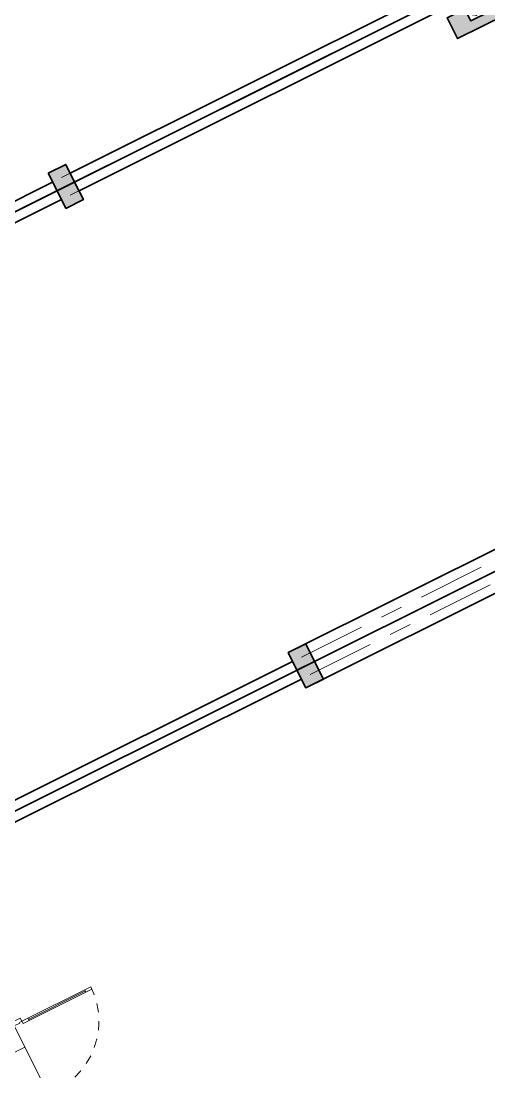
# Model space of a CAD drawing. Header units: millimetres. Extents: x 567980 to 569372, y 2065777 to 2066674.
# Drawn here: x 568802.47 to 568807.71, y 2066361.73 to 2066373.5 of the extents above; entities that cross this region are included whole.
import ezdxf

# ---------------------------------------------------------------- set-up
doc = ezdxf.new("R2010")
doc.units = ezdxf.units.MM
for name, pattern in [('ACAD_ISO03W100', [30, 12, -18]), ('CENTER', [3, 1.5, -0.5, 0.5, -0.5]), ('CENTER2', [1.125, 0.75, -0.125, 0.125, -0.125]), ('CONTINOUS', [0]), ('DIVIDEX22', [1.25, 0.625, -0.25, 0, -0.125, 0, -0.25]), ('HIDDEN2', [0.1875, 0.125, -0.0625]), ('PHANTOM2', [1.25, 0.625, -0.125, 0.125, -0.125, 0.125, -0.125]), ('PHANTOM3', [1.5, 0.625, -0.125, 0.125, -0.125, 0.125, -0.125, 0.125, -0.125])]:
    doc.linetypes.add(name, pattern=pattern)
for name, color, linetype, lineweight in [('A-COT VACH', 2, 'Continuous', 35), ('A-CUA', 25, 'Continuous', 5), ('A-DIM', 251, 'Continuous', 15), ('A-HATCH', 251, 'Continuous', 5), ('A-NET THAY', 125, 'Continuous', 18), ('A-TRUC', 250, 'CENTER', 5), ('A-TUONG', 255, 'Continuous', 35), ('boDnv', 54, 'Continuous', 25), ('N1.1-CN', 4, 'CONTINOUS', 35), ('N1.3-TN', 6, 'CENTER2', 35), ('N1.4-TP', 4, 'PHANTOM2', 35), ('N1.5-TH', 2, 'PHANTOM3', 30), ('N1.6-NM', 3, 'DIVIDEX22', 30), ('N4-OTHER1', 143, 'CONTINOUS', 15)]:
    doc.layers.add(name, color=color, linetype=linetype, lineweight=lineweight)
for name, color, linetype in [('ChiaLo', 128, 'CENTER'), ('LoLK', 6, 'Continuous'), ('M-CD', 40, 'ACAD_ISO03W100'), ('M-Control', 170, 'CENTER2'), ('M-RP', 140, 'Continuous')]:
    doc.layers.add(name, color=color, linetype=linetype)

# ---------------------------------------------------------------- blocks, each defined once
blk = doc.blocks.new('NEN')
at = {"layer": 'ChiaLo', "ltscale": 5}
for points in [[(98.68832851131447, -3.45497444528155), (134.4633032362908, 14.43779458128847)], [(101.3722438652767, -8.821220654062927), (137.147218590253, 9.071548372507095)]]:
    blk.add_lwpolyline(points, dxfattribs=at)
at = {"layer": 'LoLK'}
for points in [[(113.8919005201897, 10.85765627678484), (96.00441315758508, 1.911271763499826), (98.68832851143088, -3.454974445514381), (116.5758158740355, 5.491410068236291)], [(116.5758158739191, 5.491410068003461), (98.68832851143088, -3.45497444528155), (101.3722438653931, -8.821220654062927), (119.2597312283469, 0.1251638596877456)], [(119.2597312283469, 0.1251638596877456), (101.3722438653931, -8.821220653830096), (104.0561592192389, -14.18746686261147), (121.9436465820763, -5.241082349093631)]]:
    blk.add_lwpolyline(points, close=True, dxfattribs=at)
blk = doc.blocks.new('NEN KO1')
at = {"layer": 'LoLK'}
for points in [[(-79.65156448702328, 20.0000000030268), (-79.65156448772177, 2.793967723846436e-09), (-73.65156448772177, 2.561137080192566e-09), (-73.65156448725611, 20.00000000279397)], [(-73.65156448725611, 20.00000000279397), (-73.65156448772177, 2.561137080192566e-09), (-67.65156448748894, 2.328306436538696e-09), (-67.65156448725611, 20.0000000030268)], [(-67.65156448725611, 20.0000000030268), (-67.6515644879546, 2.328306436538696e-09), (-61.6515644879546, 2.095475792884827e-09), (-61.65156448725611, 20.00000000256114)]]:
    blk.add_lwpolyline(points, close=True, dxfattribs=at)
blk = doc.blocks.new('cot 220')
at = {"layer": 'A-COT VACH'}
h = blk.add_hatch(color=256, dxfattribs=at)
h.dxf.hatch_style = 1
h.paths.add_polyline_path([(110.0000037951395, 109.9999999980937), (-109.9999962048605, 109.9999999980937), (-109.9999962048605, -110.0000000019063), (110.0000037951395, -110.0000000019063)])
blk.add_lwpolyline([(-109.9999962048605, -110.0000000019063), (110.0000037951395, -110.0000000019063), (110.0000037951395, 109.9999999980937), (-109.9999962048605, 109.9999999980937)], close=True, dxfattribs=at)
blk = doc.blocks.new('N-ONGDUNG')
at = {"layer": 'N4-OTHER1', "ltscale": 10}
h = blk.add_hatch(dxfattribs=at)
h.set_pattern_fill('ANSI31', color=256, scale=36.00000000004761, angle=-90.00000000000001, style=0)
h.set_pattern_definition([(314.9999999999999, (39548.85017086168, 159241.458453613), (3.181980515343671, 3.181980515343669), [])])
h.paths.add_polyline_path([(7.275957614183426e-12, 45.00000000005821, -0.4142135623730951), (45.00000000006548, 0), (7.275957614183426e-12, -2.91038304567337e-11)])
h.paths.add_polyline_path([(-45.00000000005093, -1.309672370553017e-10, -0.4142135623741864), (7.275957614183426e-12, 45.00000000005821), (7.275957614183426e-12, 0, 1)])
h.paths.add_polyline_path([(7.275957614183426e-12, 0), (45.00000000006548, 0, -1)])
at = {"linetype": 'Continuous', "ltscale": 10}
for p, q in [((63.00000000008731, 0), (-63.00000000007276, 0)), ((7.275957614183426e-12, 63.00000000008731), (4.365574568510056e-11, -63.00000000008731))]:
    blk.add_line(p, q, dxfattribs=at)
blk.add_circle((7.275957614183426e-12, 0), 45.00000000005951, dxfattribs=at)
for centre, start, end in [((-22.5000000000291, 0), 0, 180), ((22.50000000004366, 0), 180, 0)]:
    blk.add_arc(centre, 22.50000000002975, start, end, dxfattribs=at)
blk = doc.blocks.new('$cc')
h = blk.add_hatch()
h.set_pattern_fill('_USER', color=8, scale=0.05, angle=45, style=0, pattern_type=0)
h.set_pattern_definition([(45, (-200956.0241762463, 465343.0443457479), (-0.03535533905932738, 0.03535533905932738), [])])
edge = h.paths.add_edge_path()
edge.add_arc((-0.1875000000291038, -0.25), 0.3125000000174623, -53.130102349887125, 53.130102349887125, ccw=False)
edge.add_arc((-2.91038304567337e-11, 0), 0.5, 89.99999999666488, 270.00000000333506, ccw=False)
edge.add_arc((0.1874999999708962, 0.25), 0.3124999999825377, 126.8698976415752, 233.1301023584249)
at = {"color": 8}
blk.add_lwpolyline([(0, 0, -0.499999999953434), (0, -0.5, -1.000000000058208), (0, 0.5, 0.5000000000465661), (0, 0, 0.3333333332919413), (0, 0, 0.3333333332919413)], format="xyb", dxfattribs=at)
blk.add_circle((0, 0), 0.5)
blk = doc.blocks.new('A$C9810a9bf')
at = {"layer": 'M-RP', "ltscale": 200}
for centre, radius in [((-14.75, 0), 14.75), ((-14.75, 0), 4.75), ((17.95000000000073, 0), 17.95000000000073), ((17.95000000000073, 0), 7.950000000000728)]:
    blk.add_circle(centre, radius, dxfattribs=at)
blk.add_ellipse((3.200000000000728, 0), major_axis=(-32.70000000000073, 0), ratio=0.7561140155418827, dxfattribs=at)
at = {"layer": 'M-RP', "ltscale": 200, "xscale": 9.5, "yscale": 9.5, "zscale": 9.5, "rotation": 180}
blk.add_blockref('$cc', (-14.75, 0), dxfattribs=at)
at = {"layer": 'M-RP', "ltscale": 200, "xscale": 15.9, "yscale": 15.9, "zscale": 15.9}
blk.add_blockref('$cc', (17.95000000000073, 0), dxfattribs=at)
blk = doc.blocks.new('A$Caa2107e4')
at = {"layer": 'M-Control', "ltscale": 0.03}
for centre, radius in [((-14.75, 0), 14.75), ((-14.75, 0), 4.75), ((17.95000000000073, 0), 17.95000000000073), ((17.95000000000073, 0), 7.950000000000728)]:
    blk.add_circle(centre, radius, dxfattribs=at)
blk.add_ellipse((3.200000000000728, 0), major_axis=(-32.70000000000073, 0), ratio=0.7561140155418827, dxfattribs=at)
at = {"layer": 'M-Control', "ltscale": 0.03, "xscale": 9.5, "yscale": 9.5, "zscale": 9.5, "rotation": 180}
blk.add_blockref('$cc', (-14.75, 0), dxfattribs=at)
at = {"layer": 'M-Control', "ltscale": 0.03, "xscale": 15.9, "yscale": 15.9, "zscale": 15.9}
blk.add_blockref('$cc', (17.95000000000073, 0), dxfattribs=at)
blk = doc.blocks.new('truc kt')
at = {"layer": 'A-HATCH'}
h = blk.add_hatch(color=256, dxfattribs=at)
h.dxf.hatch_style = 1
h.paths.add_polyline_path([(110.0000000009313, 1009.995999998602), (110.0000000009313, 1119.995999998602), (-259.9999999990687, 1119.995999998602), (-259.9999999990687, -110.0040000013978), (9.313225746154785e-10, -110.0040000013978), (9.313225746154785e-10, 109.9959999986022), (-149.9999999990105, 109.9959999986022), (-149.9999999990687, 1009.995999998602)])
at = {"layer": 'A-TUONG'}
for points in [[(110.0000000009313, 1009.995999998602), (110.0000000009313, 1119.995999998602), (-259.9999999990687, 1119.995999998602), (-259.9999999990687, -110.0040000013978), (9.313225746154785e-10, -110.0040000013978), (9.313225746154785e-10, 109.9959999986022), (-149.9999999990105, 109.9959999986022), (-149.9999999990687, 1009.995999998602), (110.0000000009313, 1009.995999998602)], [(9.313225746154785e-10, 109.9999999993015), (9.313225746154785e-10, 1009.995999998602)]]:
    blk.add_lwpolyline(points, dxfattribs=at)
at = {"layer": 'M-CD', "xscale": 34, "yscale": 34, "zscale": 34}
blk.add_blockref('$cc', (-116.0677081884933, 961.473602712038), dxfattribs=at)
at = {"layer": 'M-RP', "ltscale": 200, "rotation": 90}
for name, p in [('A$C9810a9bf', (-26.04999999905704, 961.2459999985876)), ('A$Caa2107e4', (-26.04999999905704, 961.2459999985876)), ('A$C9810a9bf', (-101.049999999057, 875.8459999985935)), ('A$Caa2107e4', (-101.049999999057, 875.8459999985935)), ('A$C9810a9bf', (-101.049999999057, 790.4459999985993)), ('A$Caa2107e4', (-101.049999999057, 790.4459999985993)), ('A$C9810a9bf', (-26.04999999905704, 875.8459999985935)), ('A$Caa2107e4', (-26.04999999905704, 875.8459999985935)), ('A$C9810a9bf', (-26.04999999905704, 790.4459999985993)), ('A$Caa2107e4', (-26.04999999905704, 790.4459999985993)), ('A$C9810a9bf', (-101.049999999057, 705.0459999986051)), ('A$Caa2107e4', (-101.049999999057, 705.0459999986051)), ('A$C9810a9bf', (-26.04999999905704, 705.0459999986051)), ('A$Caa2107e4', (-26.04999999905704, 705.0459999986051))]:
    blk.add_blockref(name, p, dxfattribs=at)
at = {"layer": 'N1.1-CN', "xscale": 0.4444444444444456, "yscale": 0.4444444444444456, "zscale": 0.4444444444444456, "rotation": 90}
blk.add_blockref('N-ONGDUNG', (-19.99999999889405, 308.8576939753111), dxfattribs=at)
at = {"layer": 'N1.3-TN', "xscale": -1, "rotation": 270}
blk.add_blockref('N-ONGDUNG', (-64.99999192910036, 191.9839999961114), dxfattribs=at)
at = {"layer": 'N1.4-TP', "xscale": 1.222222222222222, "yscale": 1.222222222222222, "zscale": 1.222222222222222, "rotation": 270}
blk.add_blockref('N-ONGDUNG', (-64.99999999906868, 375.9839999961696), dxfattribs=at)
at = {"layer": 'N1.5-TH', "xscale": 0.6666666666666677, "yscale": 0.6666666666666677, "zscale": 0.6666666666666677, "rotation": 90}
for p in [(-64.99999999906868, 494.9839999963006), (-75.99999919818947, 281.9839999961259)]:
    blk.add_blockref('N-ONGDUNG', p, dxfattribs=at)
at = {"layer": 'N1.6-NM', "xscale": -1.222222222222222, "yscale": 1.222222222222222, "zscale": 1.222222222222222, "rotation": 270}
blk.add_blockref('N-ONGDUNG', (-64.99999999906868, 591.9839999964315), dxfattribs=at)
blk = doc.blocks.new('*U305')
for p, q in [((89.99999999999977, -100.0000000000003), (50, -100.0000000000002)), ((69.99999999999977, -100.0000000000002), (69.99999999999777, -1049.99999999752)), ((2309.999999995038, -100.0000000000036), (2349.999999995038, -100.0000000000038)), ((2329.999999995038, -100.0000000000037), (2329.999999995037, -1049.999999997523)), ((89.99999999999777, -1049.99999999752), (49.99999999999778, -1049.99999999752)), ((2309.999999995037, -1049.999999997523), (2349.999999995037, -1049.999999997523))]:
    blk.add_line(p, q)
for points in [[(2.067033413120839e-13, 133.3333333333338), (60.00000000000043, 133.3333333333336), (60.00000000000023, 39.99999999999983), (50.00000000000023, 39.99999999999986), (50, -1.13686837721616e-13), (0, 0)], [(2399.999999995039, 133.3333333333299), (2339.999999995039, 133.3333333333302), (2339.999999995039, 39.99999999999618), (2349.999999995039, 39.99999999999615), (2349.999999995039, -3.857601107227621e-12), (2399.999999995039, -3.999709654379641e-12)], [(50, -1.13686837721616e-13), (90, -2.273736754432321e-13), (89.99999999999754, -1149.99999999752), (49.99999999999778, -1149.99999999752)], [(2349.999999995039, -3.857601107227621e-12), (2309.999999995039, -3.715492560075601e-12), (2309.999999995037, -1149.999999997522), (2349.999999995037, -1149.999999997523)]]:
    blk.add_lwpolyline(points, close=True)
at = {"linetype": 'HIDDEN2'}
for centre, radius, start, end in [((49.99999999969573, 4.86714022619313e-10), 1149.999999998287, 270.0000392677513, 7.802421844452145e-15), ((2349.999999996896, 2.001691903135449e-09), 1149.999999999798, 180, 269.9999607322483)]:
    blk.add_arc(centre, radius, start, end, dxfattribs=at)
blk = doc.blocks.new('MBT1 A1')
at = {"layer": 'A-HATCH'}
h = blk.add_hatch(dxfattribs=at)
h.set_pattern_fill('SQRTMPLT', color=256, scale=0.4000000000000001, pattern_type=2)
h.set_pattern_definition([(6.232856619229086e-15, (-410.517067708075, -66.48982095555402), (-2.775557561562891e-17, 0.4), []), (90, (-410.517067708075, -66.48982095555402), (-0.4, 0), [])])
h.paths.add_polyline_path([(5.889999999897555, -17.29999999981374), (5.120000000111759, -17.29999999981374), (5.119999999878928, -17.10999599960633), (4.950000000186265, -17.10999599960633), (4.950000000419095, -17.13999999989755), (4.800000000046566, -17.13999999966472), (4.800000000046566, -17.10999599960633), (1.200000000186265, -17.10999999963678), (1.200000000186265, -17.13999999989755), (1.050000000279397, -17.13999999966472), (1.050000000046566, -17.10999999963678), (0.8800000001210719, -17.10999999963678), (0.8800000001210719, -17.2999999995809), (0.1099999998696148, -17.2999999995809), (0.1099999998696148, -19.32999599981122), (3.100000000093132, -19.32999599957839), (3.100000000093132, -19.77999599976465), (3.099999999860302, -19.88999599963427), (5.5, -19.8899959998671), (5.5, -19.77999599999748), (5.889999999897555, -19.77999599976465)])
at = {"layer": 'A-NET THAY'}
blk.add_line((1.200000000186265, -17.10999999963678), (4.800000000046566, -17.10999599960633), dxfattribs=at)
at = {"layer": 'A-TRUC', "ltscale": 0.5}
for p, q in [((0.1100000001024455, -16.8899959998671), (0.1099999998696148, -2.109995999606326)), ((5.890000000363216, -16.8899959998671), (5.890000000130385, -2.109995999606326))]:
    blk.add_line(p, q, dxfattribs=at)
at = {"layer": 'A-TUONG'}
for p, q in [((0, -17.10999999986961), (0, -2)), ((6.000000000232831, -17.10999599960633), (6.000000000232831, -1.999999999767169)), ((5.890000000130385, -12.27999599976465), (5.890000000130385, -2.219995999941602)), ((0.2199999999720603, -12.49999599996954), (0.2199999999720603, -7.729995999950916)), ((0.2199999999720603, -12.49999599996954), (0.1099999998696148, -12.49999599973671)), ((0.1100000001024455, -16.77999599999748), (0.1099999998696148, -12.49999599973671)), ((5.890000000130385, -16.77999599976465), (5.890000000130385, -12.49999599996954))]:
    blk.add_line(p, q, dxfattribs=at)
blk.add_lwpolyline([(5.78000000002794, -12.49999599973671), (6.000000000232831, -12.49999599973671), (6, -12.27999599976465), (5.78000000026077, -12.27999599999748)], close=True, dxfattribs=at)
at = {"layer": 'A-COT VACH', "xscale": 0.001, "yscale": 0.001, "zscale": 0.001}
for p in [(0.1099999961443245, -12.38999999989755), (5.889999996405095, -12.38999999989755)]:
    blk.add_blockref('cot 220', p, dxfattribs=at)
at = {"layer": 'A-CUA', "extrusion": (0, 0, -1), "xscale": 0.0007500000000000045, "yscale": 0.0007500000000000045, "zscale": -0.0007500000000000046, "rotation": 179.9999363377021}
blk.add_blockref('*U305', (-2.100000072270632, -17.0099990000017), dxfattribs=at)
at = {"layer": 'A-DIM', "xscale": 0.001, "yscale": 0.001, "zscale": 0.001}
blk.add_blockref('truc kt', (5.78000000026077, -7.61999599984847), dxfattribs=at)
blk = doc.blocks.new('MBT1KO1')
at = {"layer": 'LoLK'}
for name, p in [('NEN KO1', (1.164153218269348e-09, 0)), ('MBT1 A1', (-79.65156448585913, 20.00000000954606)), ('MBT1 A1', (-67.65156448679045, 20.00000000954606))]:
    blk.add_blockref(name, p, dxfattribs=at)
at = {"layer": 'LoLK', "xscale": -1}
blk.add_blockref('MBT1 A1', (-67.6515644879546, 20.00000000954606), dxfattribs=at)

msp = doc.modelspace()

# ---------------------------------------------------------------- block references
at = {"layer": 'boDnv'}
msp.add_blockref('NEN', (568697.4807461541, 2066371.697269554), dxfattribs=at)

# ---------------------------------------------------------------- next in the draw order: block references
at = {"layer": 'LoLK', "rotation": 296.5718179020918}
msp.add_blockref('MBT1KO1', (568829.114835482, 2066302.370223564), dxfattribs=at)

doc.saveas('drawing.dxf')
